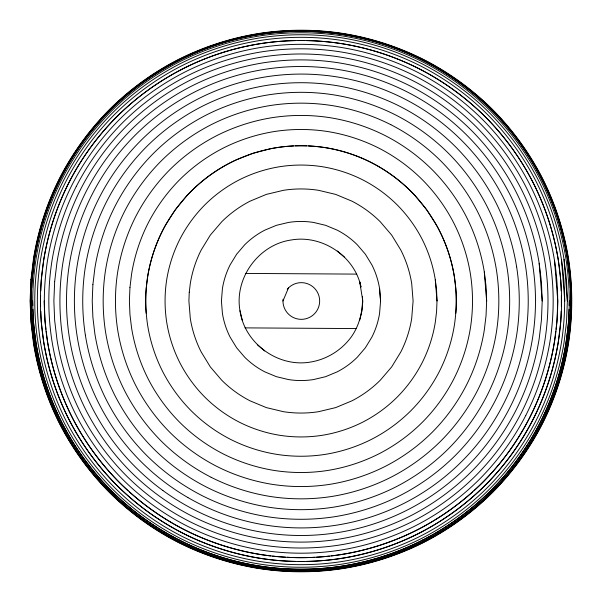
<?xml version="1.0" encoding="UTF-8"?>
<svg xmlns="http://www.w3.org/2000/svg" width="602" height="602" viewBox="0 0 602 602"><rect width="100%" height="100%" fill="white"/><g stroke="black" fill="none" stroke-linecap="round" stroke-linejoin="round"><path stroke-width="0.9" d="M269.004 567.355A272.458 272.458 0 0 1 259.018 565.985C231.266 561.643 204.228 552.854 179.215 540.062A272.458 272.458 0 0 1 111.28 490.705C91.384 470.877 74.671 447.873 61.961 422.822A272.458 272.458 0 0 1 36.007 342.959C31.462 315.215 31.801 286.823 36.007 259.056A272.458 272.458 0 0 1 61.953 179.185C74.791 154.187 91.459 131.251 111.265 111.31A272.458 272.458 0 0 1 179.208 61.946C204.289 49.266 231.258 40.507 259.003 36.015A272.458 272.458 0 0 1 342.982 36.015C370.727 40.5 397.689 49.259 422.777 61.931A272.458 272.458 0 0 1 490.72 111.295C510.526 131.236 527.194 154.172 540.039 179.17A272.458 272.458 0 0 1 565.993 259.041C570.199 286.808 570.538 315.2 565.993 342.952A272.458 272.458 0 0 1 540.047 422.815C527.337 447.865 510.624 470.862 490.728 490.698A272.458 272.458 0 0 1 422.792 540.054C397.749 552.794 370.772 561.681 342.989 565.985A272.458 272.458 0 0 1 333.011 567.355M31.597 291.804C30.597 308.969 32.034 326.194 34.607 343.17A273.887 273.887 0 0 0 60.704 423.469C73.482 448.648 90.277 471.757 110.271 491.699A273.887 273.887 0 0 0 178.583 541.326C203.754 554.118 230.867 563.051 258.785 567.385A273.887 273.887 0 0 0 289.961 570.433M31.74 288.132L32.079 279.855L34.607 258.83A273.887 273.887 0 0 1 60.697 178.546C73.474 153.359 90.27 130.243 110.271 110.301A273.887 273.887 0 0 1 178.568 60.689C203.709 47.821 230.882 38.995 258.785 34.615A273.887 273.887 0 0 1 289.938 31.567M40.62 295.431C39.943 310.91 41.365 326.434 43.668 341.733A264.571 264.571 0 0 0 68.876 419.308C81.217 443.629 97.441 465.956 116.758 485.212A264.571 264.571 0 0 0 182.745 533.154C207.028 545.578 233.275 554.096 260.222 558.325A264.376 264.376 0 0 0 341.778 558.317C368.733 554.111 394.972 545.57 419.263 533.146A264.579 264.579 0 0 0 485.242 485.204C504.566 465.948 520.783 443.621 533.131 419.301A264.579 264.579 0 0 0 558.332 341.733C562.644 314.793 562.637 287.199 558.332 260.267A264.579 264.579 0 0 0 533.124 182.692C520.783 158.371 504.559 136.044 485.242 116.788A264.571 264.571 0 0 0 419.255 68.846C394.972 56.422 368.725 47.904 341.778 43.675A264.376 264.376 0 0 0 260.222 43.683C233.267 47.889 207.028 56.43 182.737 68.854A264.579 264.579 0 0 0 116.758 116.796C97.434 136.052 81.217 158.379 68.869 182.699A264.579 264.579 0 0 0 43.668 260.267C41.365 275.573 39.943 291.09 40.62 306.576M40.808 290.789L41.222 280.577L43.668 260.267A264.383 264.383 0 0 1 68.876 182.699C81.338 158.424 97.524 136.157 116.75 116.796A264.383 264.383 0 0 1 182.745 68.854C207.096 56.543 233.283 48.04 260.214 43.675A264.579 264.579 0 0 1 295.409 40.575M128.106 490.728A260.696 260.696 0 0 1 119.467 482.518C100.429 463.54 84.438 441.537 72.27 417.57A260.696 260.696 0 0 1 47.445 341.153C43.096 314.605 43.419 287.432 47.438 260.869A260.696 260.696 0 0 1 72.27 184.445C84.558 160.523 100.504 138.573 119.452 119.489A260.696 260.696 0 0 1 184.46 72.263C208.465 60.132 234.268 51.749 260.817 47.445A260.696 260.696 0 0 1 341.168 47.445C367.717 51.742 393.52 60.125 417.525 72.255A260.696 260.696 0 0 1 482.533 119.482C501.489 138.558 517.434 160.508 529.722 184.43A260.696 260.696 0 0 1 554.555 260.847C558.588 287.417 558.904 314.59 554.562 341.138A260.696 260.696 0 0 1 529.73 417.555C517.569 441.529 501.579 463.532 482.541 482.511A260.696 260.696 0 0 1 473.909 490.72M380.577 301L379.576 313.439A80.788 80.788 0 0 1 371.885 337.12L365.376 347.775L357.264 357.249A80.788 80.788 0 0 1 337.112 371.885L325.592 376.679L313.454 379.576A80.788 80.788 0 0 1 288.554 379.576L276.408 376.679L264.888 371.893A80.788 80.788 0 0 1 244.743 357.257L236.624 347.775L230.114 337.128A80.788 80.788 0 0 1 222.424 313.446L221.423 301L222.424 288.561A80.788 80.788 0 0 1 230.114 264.88L236.624 254.225L244.736 244.751A80.788 80.788 0 0 1 264.888 230.114L276.408 225.321L288.546 222.424A80.788 80.788 0 0 1 313.446 222.424L325.592 225.321L337.112 230.107A80.788 80.788 0 0 1 357.257 244.743L365.376 254.225L371.885 264.872A80.788 80.788 0 0 1 379.576 288.554L380.577 301L379.576 288.554M436.999 301L436.57 311.663L435.299 322.258A138.076 138.076 0 0 1 422.145 362.735C415.636 375.4 407.193 387.026 397.154 397.132A138.076 138.076 0 0 1 362.72 422.152C350.01 428.579 336.345 433.019 322.281 435.291A138.076 138.076 0 0 1 279.727 435.291C265.663 433.019 251.997 428.579 239.287 422.152A138.076 138.076 0 0 1 204.853 397.139C194.815 387.033 186.372 375.407 179.855 362.743A138.076 138.076 0 0 1 166.709 322.266C164.527 308.186 164.527 293.821 166.701 279.742A138.076 138.076 0 0 1 179.855 239.265C186.364 226.6 194.807 214.974 204.846 204.868A138.076 138.076 0 0 1 239.28 179.847C251.99 173.421 265.655 168.981 279.719 166.709A138.076 138.076 0 0 1 322.273 166.709C336.337 168.981 350.003 173.421 362.713 179.847A138.076 138.076 0 0 1 397.147 204.861C407.185 214.967 415.628 226.593 422.145 239.257A138.076 138.076 0 0 1 435.291 279.734L436.57 290.337L436.999 301L435.299 279.734M186.959 195.597L175.348 209.707L165.52 225.11A157.197 157.197 0 0 0 146.798 282.759C145.127 296.891 145.511 311.219 147.633 325.283A157.679 157.679 0 0 0 162.66 371.509C170.088 385.98 179.735 399.254 191.203 410.79A157.679 157.679 0 0 0 230.521 439.355C245.037 446.692 260.643 451.763 276.702 454.359A157.686 157.686 0 0 0 325.306 454.359C341.364 451.763 356.971 446.692 371.487 439.355A157.686 157.686 0 0 0 410.805 410.782C422.273 399.246 431.912 385.965 439.347 371.502A157.679 157.679 0 0 0 454.367 325.276C456.497 311.211 456.858 296.891 455.217 282.759A157.197 157.197 0 0 0 436.473 225.118L426.652 209.707L415.041 195.597M486.642 301L486.055 315.553L484.309 330.016A188.471 188.471 0 0 1 466.362 385.265C457.475 402.557 445.947 418.428 432.251 432.221A188.471 188.471 0 0 1 385.25 466.369C367.897 475.136 349.243 481.194 330.054 484.301A188.471 188.471 0 0 1 271.961 484.309C252.765 481.201 234.11 475.144 216.758 466.377A188.471 188.471 0 0 1 169.764 432.228C156.061 418.435 144.533 402.565 135.646 385.272A188.471 188.471 0 0 1 117.691 330.024C114.711 310.813 114.711 291.202 117.691 271.984A188.471 188.471 0 0 1 135.638 216.735C144.525 199.443 156.053 183.572 169.749 169.779A188.471 188.471 0 0 1 216.75 135.631C234.103 126.864 252.757 120.806 271.946 117.699A188.471 188.471 0 0 1 330.039 117.691C349.235 120.799 367.89 126.856 385.242 135.623A188.471 188.471 0 0 1 432.236 169.772C445.939 183.565 457.467 199.435 466.354 216.728A188.471 188.471 0 0 1 484.309 271.976L486.055 286.439L486.642 301L484.309 271.976M542.206 301L541.446 319.903L539.181 338.7A244.886 244.886 0 0 1 515.861 410.489C504.318 432.958 489.336 453.577 471.539 471.501A244.886 244.886 0 0 1 410.474 515.869C387.921 527.262 363.683 535.14 338.745 539.174A244.886 244.886 0 0 1 263.27 539.174C238.332 535.14 214.094 527.269 191.541 515.876A244.886 244.886 0 0 1 130.476 471.509C112.672 453.592 97.69 432.973 86.146 410.504A244.886 244.886 0 0 1 62.819 338.715C58.951 313.755 58.951 288.268 62.819 263.3A244.886 244.886 0 0 1 86.139 191.511C97.682 169.042 112.664 148.423 130.461 130.499A244.886 244.886 0 0 1 191.526 86.131C214.079 74.738 238.317 66.86 263.255 62.826A244.886 244.886 0 0 1 338.73 62.826C363.668 66.86 387.906 74.731 410.459 86.124A244.886 244.886 0 0 1 471.524 130.491C489.328 148.408 504.31 169.027 515.854 191.496A244.886 244.886 0 0 1 539.181 263.285L541.446 282.082L542.206 301L539.181 263.285M561.192 311.211L560.778 321.423L558.332 341.733A264.383 264.383 0 0 1 533.124 419.301C520.662 443.576 504.476 465.843 485.25 485.204A264.383 264.383 0 0 1 419.255 533.146C394.904 545.457 368.717 553.96 341.785 558.325A264.579 264.579 0 0 1 306.591 561.425M561.38 306.568L561.38 295.424M564.789 301L561.478 259.755C565.707 287.056 565.707 314.929 561.485 342.229A267.815 267.815 0 0 1 535.976 420.738C523.349 445.314 506.967 467.859 487.5 487.462A267.815 267.815 0 0 1 420.723 535.983C396.063 548.445 369.553 557.061 342.282 561.47A267.815 267.815 0 0 1 259.733 561.478C232.462 557.061 205.952 548.452 181.292 535.991A267.815 267.815 0 0 1 114.515 487.477C95.041 467.874 78.659 445.322 66.032 420.753A267.815 267.815 0 0 1 40.522 342.245M567.37 301L566.527 321.882L564.029 342.628A270.433 270.433 0 0 1 538.271 421.904C525.531 446.722 508.983 469.492 489.328 489.283A270.433 270.433 0 0 1 421.889 538.286C396.996 550.868 370.222 559.567 342.688 564.021A270.433 270.433 0 0 1 259.334 564.021C231.793 559.567 205.026 550.875 180.126 538.293A270.433 270.433 0 0 1 112.687 489.298C93.024 469.507 76.484 446.737 63.729 421.927A270.433 270.433 0 0 1 37.971 342.651C33.697 315.079 33.697 286.936 37.971 259.372A270.433 270.433 0 0 1 63.729 180.096C76.469 155.278 93.017 132.508 112.672 112.717A270.433 270.433 0 0 1 180.111 63.714C205.004 51.132 231.778 42.433 259.312 37.979A270.433 270.433 0 0 1 342.666 37.979C370.207 42.433 396.974 51.125 421.874 63.707A270.433 270.433 0 0 1 489.313 112.702C508.976 132.493 525.516 155.263 538.271 180.073A270.433 270.433 0 0 1 564.029 259.349L566.527 280.111L567.37 301L564.029 259.349M569.033 309.232L568.514 322.032L567.423 331.123M569.176 305.575L569.364 301M570.26 313.868L569.921 322.145L567.393 343.17A273.887 273.887 0 0 1 541.303 423.454C528.526 448.64 511.73 471.757 491.729 491.699A273.887 273.887 0 0 1 423.432 541.311C398.291 554.179 371.118 563.005 343.215 567.385A273.887 273.887 0 0 1 312.062 570.433M570.403 310.196C571.403 293.031 569.966 275.806 567.393 258.83A273.887 273.887 0 0 0 541.296 178.531C528.518 153.352 511.723 130.243 491.729 110.301A273.887 273.887 0 0 0 423.417 60.674C398.246 47.882 371.133 38.949 343.215 34.615A273.887 273.887 0 0 0 312.039 31.567M555.766 331.13L554.562 341.131A260.508 260.508 0 0 1 529.722 417.562C517.442 441.484 501.489 463.427 482.548 482.511A260.508 260.508 0 0 1 417.525 529.737C393.603 541.996 367.732 550.386 341.183 554.555A260.696 260.696 0 0 1 331.198 555.909M555.985 329.309L556.97 321.129L557.783 301L554.555 260.847M567.197 332.944L565.993 342.944A272.255 272.255 0 0 1 540.039 422.822C527.202 447.82 510.534 470.756 490.735 490.69A272.255 272.255 0 0 1 422.777 540.054M359.748 320.083L362.028 310.662L362.803 301L359.748 281.909L360.989 287.056C354.811 256.219 322.168 234.584 291.33 239.972C258.612 244.525 234.186 278.147 239.972 310.662C244.525 343.388 278.139 367.814 310.67 362.028C326.683 359.402 341.334 350.341 350.996 337.323C359.492 325.644 362.998 310.858 362.449 296.605M282.97 301L288.471 287.899M76.258 186.477C88.336 162.976 104.003 141.41 122.62 122.657A256.151 256.151 0 0 1 186.492 76.251C210.075 64.331 235.435 56.099 261.516 51.87A256.151 256.151 0 0 1 340.469 51.87C366.55 56.091 391.902 64.331 415.493 76.243A256.151 256.151 0 0 1 479.365 122.65C497.989 141.395 513.656 162.961 525.734 186.462A256.151 256.151 0 0 1 550.13 261.554C554.179 287.666 554.179 314.319 550.138 340.431A256.151 256.151 0 0 1 525.742 415.523M525.742 415.523C513.664 439.024 497.997 460.59 479.38 479.342A256.151 256.151 0 0 1 415.508 525.749C391.925 537.669 366.565 545.901 340.484 550.13A256.151 256.151 0 0 1 261.531 550.13C235.45 545.909 210.098 537.669 186.507 525.757A256.151 256.151 0 0 1 122.635 479.35C104.011 460.605 88.343 439.039 76.266 415.538A256.151 256.151 0 0 1 51.87 340.446C47.821 314.334 47.821 287.681 51.862 261.569A256.151 256.151 0 0 1 76.258 186.477M422.785 540.062C397.772 552.854 370.697 561.41 342.997 565.985A272.255 272.255 0 0 1 259.01 565.985C231.266 561.5 204.304 552.734 179.223 540.069M178.561 60.682C203.785 47.942 230.89 39.13 258.777 34.615A273.684 273.684 0 0 1 343.215 34.623C371.065 39.213 398.276 47.821 423.424 60.682M423.439 541.318C398.215 554.058 371.11 562.87 343.223 567.385A273.684 273.684 0 0 1 258.785 567.377C230.935 562.787 203.724 554.179 178.576 541.318M245.42 273.421L356.67 274.113M244.984 327.879L356.264 328.572M390.818 124.682C372.314 115.336 352.426 108.872 331.965 105.561A200.948 200.948 0 0 0 270.027 105.561C249.559 108.872 229.671 115.336 211.174 124.689A200.948 200.948 0 0 0 161.065 161.095C146.459 175.799 134.163 192.723 124.689 211.159A200.948 200.948 0 0 0 105.553 270.065C102.378 290.548 102.385 311.46 105.553 331.95A200.948 200.948 0 0 0 124.697 390.856C134.171 409.292 146.467 426.208 161.073 440.92A200.948 200.948 0 0 0 211.182 477.318M211.182 477.318C229.686 486.664 249.574 493.128 270.035 496.439A200.948 200.948 0 0 0 331.973 496.439C352.441 493.128 372.329 486.664 390.826 477.311A200.948 200.948 0 0 0 440.935 440.905C455.541 426.201 467.837 409.277 477.311 390.841A200.948 200.948 0 0 0 496.447 331.935C499.622 311.452 499.615 290.54 496.447 270.05A200.948 200.948 0 0 0 477.303 211.144C467.829 192.708 455.533 175.792 440.927 161.08A200.948 200.948 0 0 0 390.818 124.682M337.308 251.026L344.69 257.317M257.31 344.683L264.692 350.974M239.972 310.662L242.252 320.091M516.636 266.852C520.143 289.457 520.143 312.528 516.644 335.133A221.709 221.709 0 0 1 495.529 400.127C485.077 420.467 471.517 439.136 455.398 455.368A221.709 221.709 0 0 1 400.112 495.529C379.696 505.853 357.754 512.979 335.179 516.636A221.709 221.709 0 0 1 266.837 516.636C244.262 512.987 222.319 505.853 201.903 495.544A221.709 221.709 0 0 1 146.617 455.375C130.499 439.151 116.931 420.482 106.479 400.142A221.709 221.709 0 0 1 85.364 335.148M85.364 335.148C81.857 312.543 81.857 289.472 85.356 266.867A221.709 221.709 0 0 1 106.471 201.873C116.923 181.533 130.483 162.864 146.602 146.632A221.709 221.709 0 0 1 201.888 106.471C222.304 96.147 244.246 89.021 266.821 85.364A221.709 221.709 0 0 1 335.163 85.364C357.738 89.013 379.681 96.147 400.097 106.456A221.709 221.709 0 0 1 455.383 146.625C471.501 162.849 485.069 181.518 495.521 201.858A221.709 221.709 0 0 1 516.636 266.852M46.015 329.324L45.03 321.137L44.217 301M46.234 331.145L47.445 341.153A260.508 260.508 0 0 0 72.278 417.562C84.558 441.492 100.519 463.435 119.467 482.518A260.508 260.508 0 0 0 184.475 529.737C208.397 541.996 234.268 550.386 260.817 554.555A260.696 260.696 0 0 0 270.825 555.917M40.522 342.245C36.293 314.944 36.293 287.071 40.515 259.771A267.815 267.815 0 0 1 66.024 181.262C78.651 156.686 95.033 134.141 114.5 114.538A267.815 267.815 0 0 1 181.277 66.017C205.937 53.555 232.447 44.939 259.718 40.53A267.815 267.815 0 0 1 342.267 40.522C369.538 44.939 396.048 53.548 420.708 66.009A267.815 267.815 0 0 1 487.485 114.523C506.959 134.126 523.341 156.678 535.968 181.247A267.815 267.815 0 0 1 561.478 259.755M34.585 331.138L33.486 322.047L32.967 309.232M34.803 332.959L36.007 342.959A272.255 272.255 0 0 0 61.961 422.822C74.799 447.828 91.474 470.764 111.28 490.705A272.255 272.255 0 0 0 179.223 540.054M570.252 288.125L569.921 279.84L567.385 258.815A273.692 273.692 0 0 0 541.296 178.538C528.39 153.397 511.632 130.341 491.721 110.294A273.692 273.692 0 0 0 423.424 60.682M570.403 291.804C571.546 308.976 569.718 326.164 567.393 343.163A273.692 273.692 0 0 1 541.296 423.462C528.398 448.595 511.64 471.644 491.729 491.691A273.692 273.692 0 0 1 423.424 541.318M561.192 290.781L560.778 280.562L558.332 260.252A264.383 264.383 0 0 0 533.124 182.699C520.662 158.416 504.468 136.142 485.235 116.78A264.383 264.383 0 0 0 419.255 68.854C394.904 56.535 368.71 48.032 341.763 43.675A264.579 264.579 0 0 0 306.568 40.575M40.808 311.219L41.222 321.438L43.668 341.748A264.383 264.383 0 0 0 68.876 419.301C81.338 443.584 97.532 465.858 116.765 485.22A264.383 264.383 0 0 0 182.745 533.146C207.096 545.465 233.29 553.968 260.237 558.325A264.579 264.579 0 0 0 295.431 561.425M32.636 301L32.824 305.575M31.597 310.196C30.454 293.023 32.282 275.836 34.607 258.837A273.684 273.684 0 0 1 60.704 178.538C73.602 153.405 90.36 130.356 110.271 110.309A273.692 273.692 0 0 1 178.576 60.682M31.748 313.875L32.079 322.16L34.615 343.185A273.684 273.684 0 0 0 60.704 423.462C73.61 448.603 90.368 471.659 110.279 491.706A273.692 273.692 0 0 0 178.576 541.318M287.267 289.201A18.338 18.338 0 0 1 316.968 291.443A18.338 18.338 0 0 1 305.38 318.887A18.338 18.338 0 0 1 283.06 299.164M294.544 31.424A273.887 273.887 0 0 1 307.434 31.424M307.456 570.576A273.887 273.887 0 0 1 294.566 570.576M129.468 491.962A260.696 260.696 0 0 0 184.475 529.745C208.48 541.875 234.283 550.258 260.832 554.555A260.508 260.508 0 0 0 341.176 554.547C367.732 550.258 393.535 541.868 417.54 529.737A260.696 260.696 0 0 0 472.547 491.947M329.377 556.12A260.696 260.696 0 0 1 316.592 557.196M314.756 557.302A260.696 260.696 0 0 1 287.259 557.302M285.431 557.204A260.696 260.696 0 0 1 272.646 556.12M298.201 40.53A264.579 264.579 0 0 1 303.777 40.53M303.799 561.47A264.579 264.579 0 0 1 298.223 561.47M331.19 567.566A272.458 272.458 0 0 1 270.832 567.566M455.827 313.175A151.373 151.373 0 0 0 455.819 288.825L454.367 276.717A157.679 157.679 0 0 0 439.34 230.491C431.912 216.02 422.265 202.746 410.797 191.21A157.679 157.679 0 0 0 371.479 162.645C358.784 156.227 345.277 151.426 331.311 148.694A157.197 157.197 0 0 0 270.697 148.709L253.006 153.284L235.999 159.974A157.197 157.197 0 0 0 186.966 195.605M146.173 313.183A151.373 151.373 0 0 1 146.181 288.825L147.633 276.724A157.679 157.679 0 0 1 162.653 230.506C170.088 216.035 179.727 202.754 191.195 191.218A157.686 157.686 0 0 1 230.513 162.645C245.029 155.308 260.636 150.237 276.694 147.64A157.686 157.686 0 0 1 293.49 145.932M415.034 195.605A157.197 157.197 0 0 0 366.001 159.981C353.073 154.029 339.325 149.958 325.298 147.64A157.686 157.686 0 0 0 308.502 145.932M295.364 145.857A157.686 157.686 0 0 1 306.621 145.857M30.958 279.764L30.1 301L30.958 322.236L33.501 343.343A275.031 275.031 0 0 0 59.696 423.974C72.661 449.212 89.487 472.359 109.474 492.489A275.031 275.031 0 0 0 178.064 542.319C203.386 555.119 230.604 563.961 258.612 568.491A275.031 275.031 0 0 0 343.388 568.491C371.396 563.961 398.614 555.119 423.936 542.327A275.031 275.031 0 0 0 492.519 492.489C512.513 472.367 529.339 449.205 542.304 423.974A275.031 275.031 0 0 0 568.499 343.343C572.848 315.313 572.841 286.687 568.499 258.657A275.031 275.031 0 0 0 542.304 178.026C529.339 152.788 512.513 129.641 492.526 109.511A275.031 275.031 0 0 0 423.936 59.681C398.614 46.881 371.396 38.039 343.388 33.509A275.031 275.031 0 0 0 258.612 33.509C230.604 38.039 203.386 46.881 178.064 59.673A275.031 275.031 0 0 0 109.481 109.511C89.487 129.633 72.661 152.795 59.696 178.026A275.031 275.031 0 0 0 33.501 258.657L30.958 279.764M31.236 279.787L30.378 301L31.236 322.22L33.78 343.313A274.745 274.745 0 0 0 59.952 423.853C72.902 449.062 89.713 472.194 109.684 492.301A274.745 274.745 0 0 0 178.2 542.071C203.491 554.856 230.686 563.69 258.664 568.22A274.745 274.745 0 0 0 343.351 568.213C371.329 563.69 398.524 554.848 423.823 542.071A274.745 274.745 0 0 0 492.331 492.286C512.302 472.179 529.105 449.047 542.056 423.838A274.745 274.745 0 0 0 568.22 343.298C572.562 315.29 572.562 286.695 568.22 258.687A274.745 274.745 0 0 0 542.048 178.147C529.098 152.938 512.287 129.806 492.316 109.699A274.745 274.745 0 0 0 423.8 59.929C398.509 47.144 371.314 38.31 343.336 33.78A274.745 274.745 0 0 0 258.649 33.787C230.671 38.31 203.476 47.152 178.177 59.929A274.745 274.745 0 0 0 109.669 109.715C89.698 129.821 72.895 152.953 59.944 178.162A274.745 274.745 0 0 0 33.78 258.702L31.236 279.787M54.654 281.631L53.871 301L54.654 320.377L56.979 339.641A250.899 250.899 0 0 0 80.879 413.19C92.708 436.209 108.051 457.332 126.292 475.693A250.891 250.891 0 0 0 188.862 521.144C211.957 532.823 236.797 540.882 262.344 545.021A250.891 250.891 0 0 0 339.671 545.013C365.226 540.882 390.058 532.808 413.16 521.136A250.891 250.891 0 0 0 475.715 475.678C493.956 457.317 509.3 436.194 521.129 413.175A250.891 250.891 0 0 0 545.021 339.626C548.986 314.048 548.986 287.937 545.021 262.359A250.891 250.891 0 0 0 521.121 188.81C509.292 165.791 493.949 144.668 475.708 126.307A250.891 250.891 0 0 0 413.138 80.856C390.043 69.177 365.203 61.118 339.656 56.979A250.891 250.891 0 0 0 262.329 56.987C236.774 61.118 211.942 69.192 188.84 80.864A250.891 250.891 0 0 0 126.285 126.322C108.044 144.683 92.7 165.806 80.871 188.825A250.891 250.891 0 0 0 56.979 262.374L54.654 281.631M92.889 284.633L92.226 301L92.889 317.374L94.853 333.643A211.957 211.957 0 0 0 115.042 395.777C125.035 415.222 138.001 433.071 153.412 448.58A211.957 211.957 0 0 0 206.268 486.98C225.78 496.838 246.76 503.656 268.341 507.147A211.957 211.957 0 0 0 333.674 507.14C355.255 503.648 376.235 496.831 395.747 486.973A211.957 211.957 0 0 0 448.603 448.573C464.007 433.056 476.972 415.207 486.965 395.762A211.957 211.957 0 0 0 507.147 333.628C510.496 312.024 510.496 289.961 507.147 268.357A211.957 211.957 0 0 0 486.958 206.223C476.965 186.778 463.999 168.929 448.588 153.42A211.957 211.957 0 0 0 395.732 115.02C376.22 105.162 355.24 98.344 333.658 94.853A211.957 211.957 0 0 0 268.326 94.86C246.745 98.352 225.765 105.169 206.253 115.027A211.957 211.957 0 0 0 153.397 153.427C137.993 168.944 125.028 186.793 115.035 206.238A211.957 211.957 0 0 0 94.853 268.372L92.889 284.633M129.949 287.553L129.407 301L129.949 314.455L131.56 327.834A174.211 174.211 0 0 0 148.16 378.899C156.369 394.882 167.025 409.548 179.689 422.303A174.211 174.211 0 0 0 223.131 453.863C239.175 461.967 256.414 467.566 274.158 470.44A174.211 174.211 0 0 0 327.857 470.433C345.593 467.566 362.84 461.96 378.876 453.855A174.211 174.211 0 0 0 422.318 422.288C434.983 409.541 445.638 394.874 453.848 378.891A174.211 174.211 0 0 0 470.44 327.819C473.195 310.06 473.187 291.932 470.44 274.166A174.211 174.211 0 0 0 453.84 223.101C445.63 207.118 434.975 192.452 422.311 179.697A174.211 174.211 0 0 0 378.869 148.137C362.825 140.033 345.586 134.434 327.842 131.56A174.211 174.211 0 0 0 274.143 131.567C256.407 134.434 239.16 140.04 223.124 148.145A174.211 174.211 0 0 0 179.682 179.712C167.017 192.459 156.362 207.126 148.152 223.109A174.211 174.211 0 0 0 131.56 274.181L129.949 287.553M189.254 292.211L188.9 301L190.307 318.526A113.808 113.808 0 0 0 201.151 351.892L210.309 366.889L221.747 380.246A113.808 113.808 0 0 0 250.131 400.864L266.362 407.614L283.467 411.693A113.808 113.808 0 0 0 318.541 411.693L335.638 407.614L351.877 400.857A113.808 113.808 0 0 0 380.253 380.238L391.691 366.889L400.857 351.884A113.808 113.808 0 0 0 411.693 318.518L413.1 301L411.693 283.474A113.808 113.808 0 0 0 400.849 250.108L391.691 235.111L380.253 221.754A113.808 113.808 0 0 0 351.869 201.136L335.638 194.386L318.533 190.307A113.808 113.808 0 0 0 283.459 190.307L266.362 194.386L250.123 201.143A113.808 113.808 0 0 0 221.747 221.762L210.309 235.111L201.143 250.116A113.808 113.808 0 0 0 190.307 283.482L189.254 292.211M187.847 497.515A226.916 226.916 0 0 0 528.225 301A226.916 226.916 0 0 0 187.847 104.485A226.916 226.916 0 0 0 187.847 497.515M162.871 490.495A234.494 234.494 0 0 0 534.17 325.878A234.494 234.494 0 0 0 205.959 86.628A234.494 234.494 0 0 0 162.871 490.495"/></g></svg>
